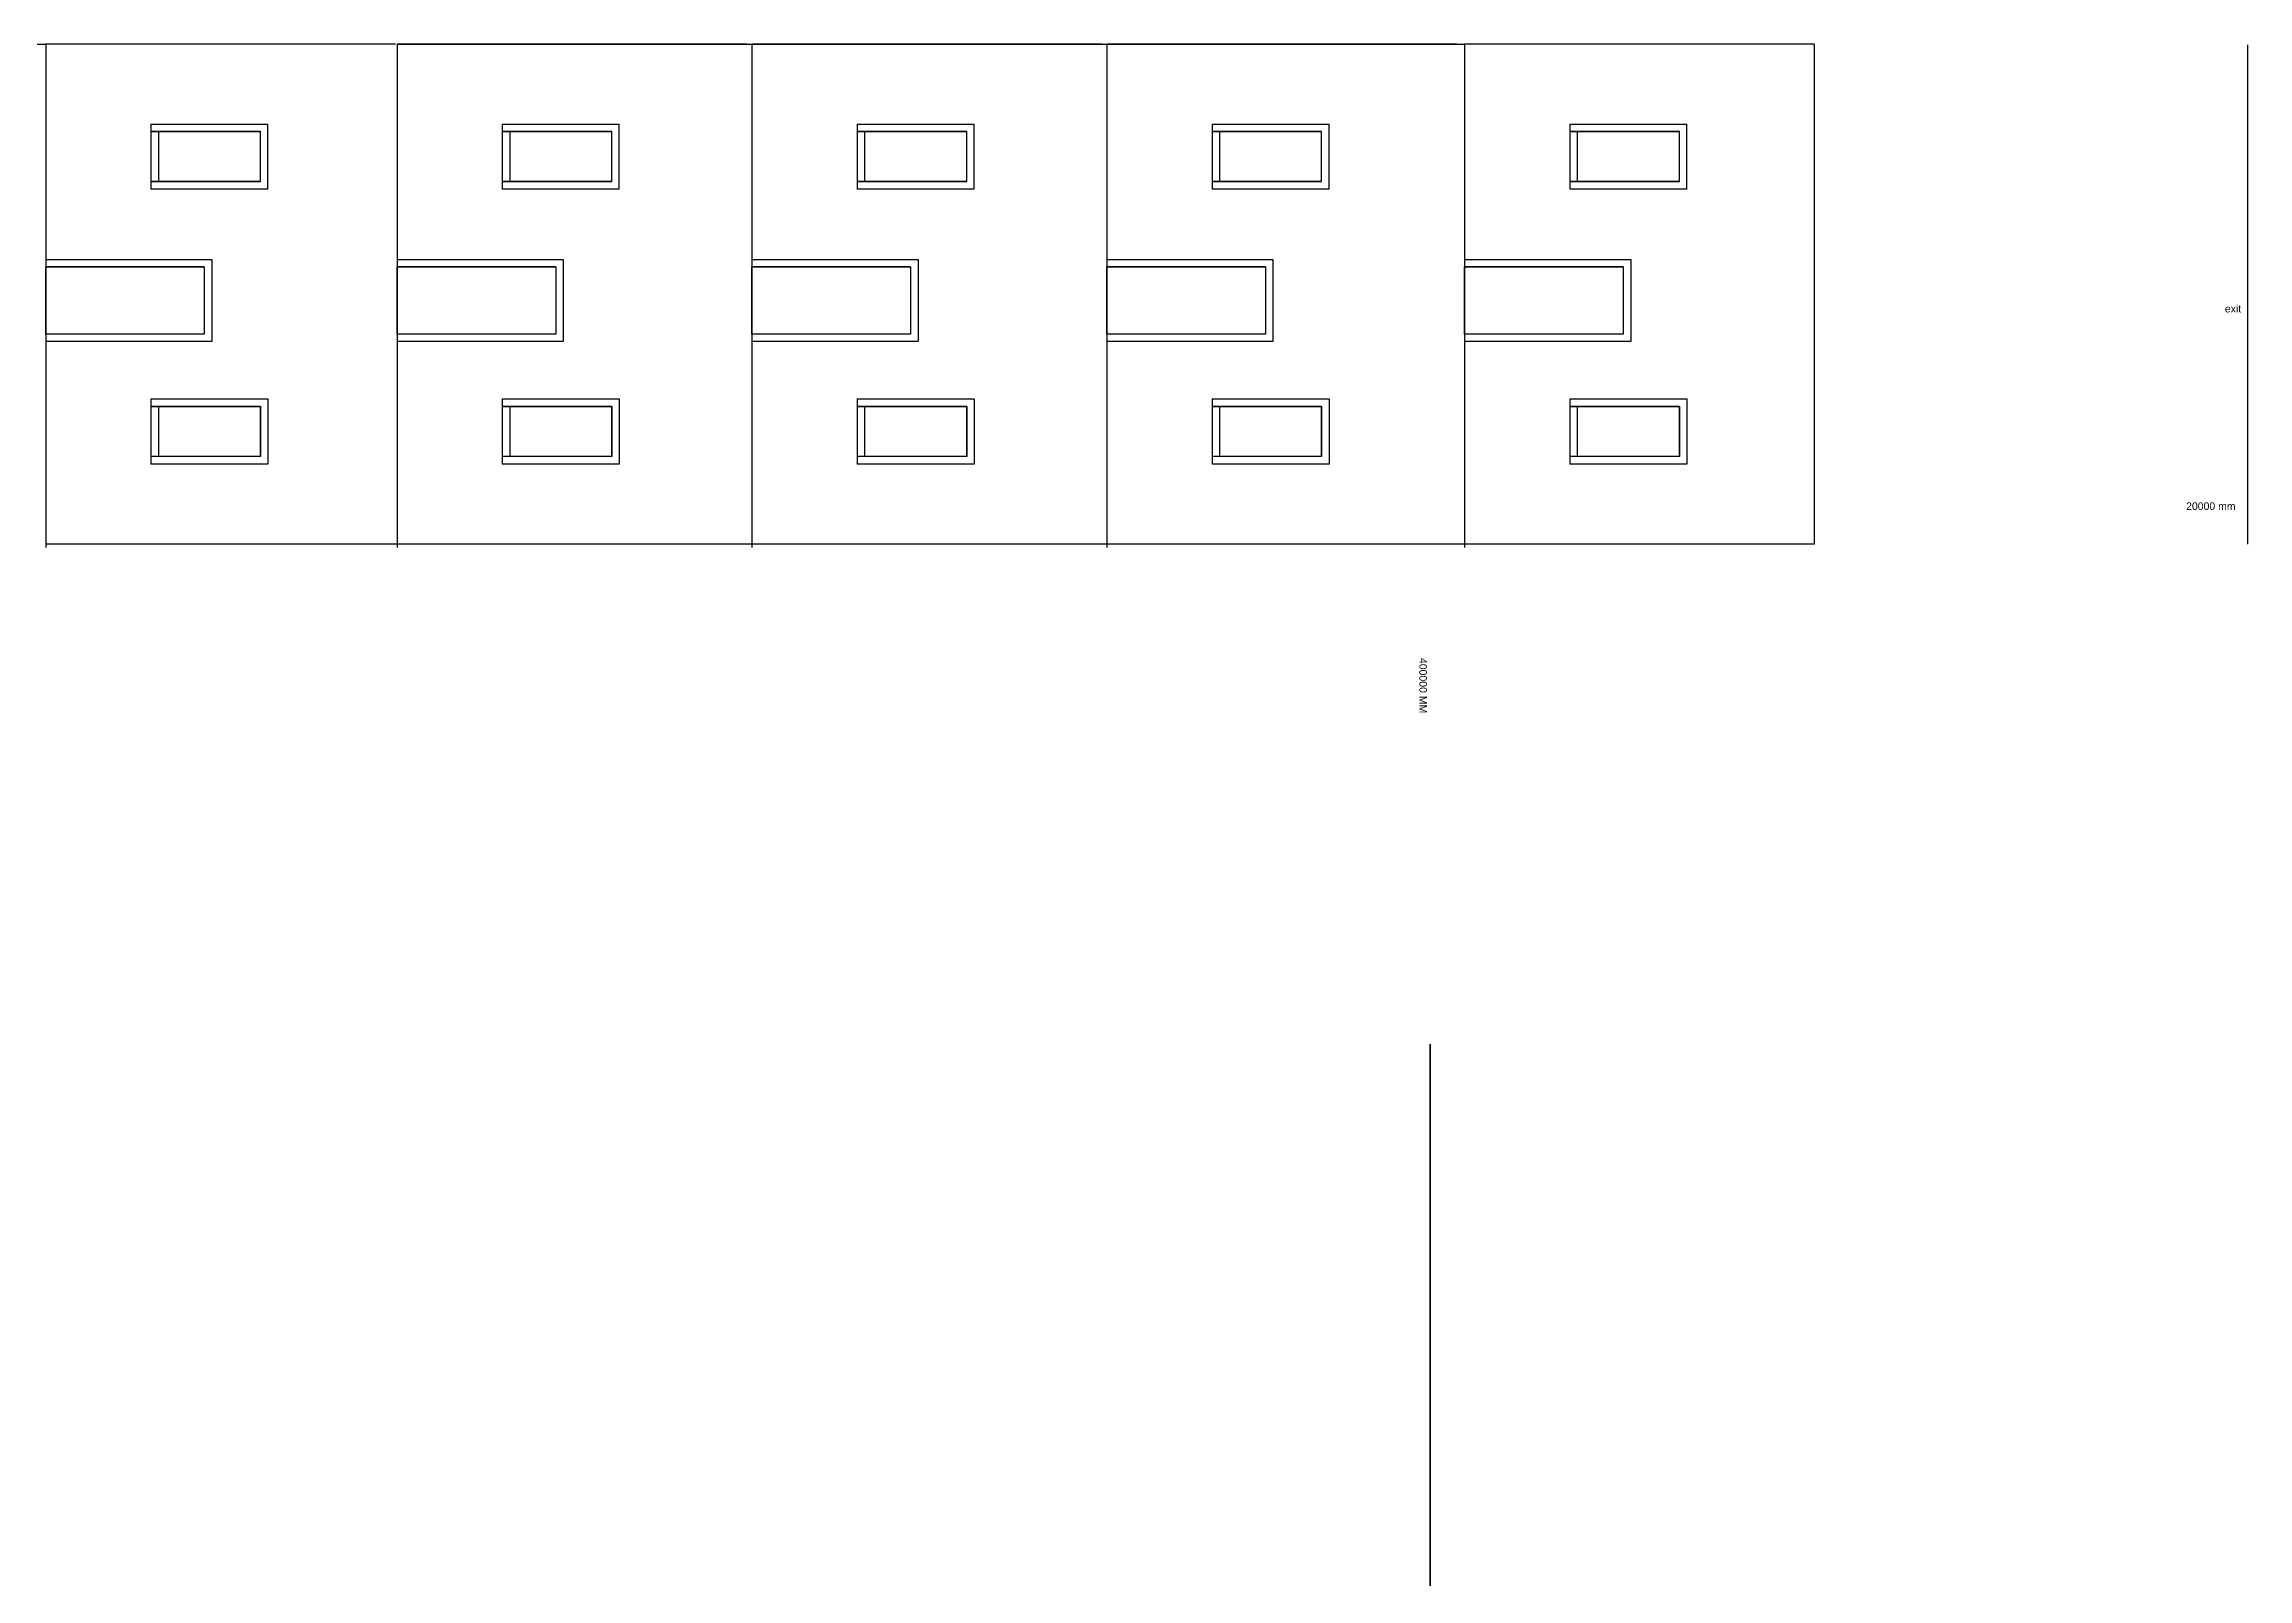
# Model space of a CAD drawing. Header units: millimetres. Extents: x -45491 to 454665, y -283075 to 218718.
# Drawn here: x 108017 to 196198, y 107620 to 169018 of the extents above; entities that cross this region are included whole.
import ezdxf

# ---------------------------------------------------------------- set-up
doc = ezdxf.new("R2010")
doc.units = ezdxf.units.MM
for name, color, linetype in [('A-DIM', 2, 'Continuous'), ('A-DOOR', 3, 'Continuous'), ('A-TEXT', 7, 'Continuous'), ('A-WALL', 1, 'Continuous'), ('A-WINDOW', 4, 'Continuous')]:
    doc.layers.add(name, color=color, linetype=linetype)
doc.styles.get("Standard").update_dxf_attribs({"font": 'arial.ttf'})

msp = doc.modelspace()

# ---------------------------------------------------------------- linework, layer by layer
at = {"layer": 'A-DIM'}
for p, q in [((196198, 149018), (196198, 168984)), ((163481, -265626), (163481, 129018)), ((163481, -265626), (163481, 129018))]:
    msp.add_line(p, q, dxfattribs=at)
at = {"layer": 'A-DOOR'}
for p, q in [((108081, 160404), (114728, 160404)), ((108081, 160104), (114428, 160104)), ((108081, 157420), (108081, 160104)), ((114428, 160104), (114428, 157420)), ((114728, 160404), (114728, 157120)), ((122140, 160404), (128787, 160404)), ((122140, 160104), (128487, 160104)), ((122140, 157420), (122140, 160104)), ((128487, 160104), (128487, 157420)), ((128787, 160404), (128787, 157120)), ((136340, 160404), (142987, 160404)), ((136340, 160104), (142687, 160104)), ((136340, 157420), (136340, 160104)), ((142687, 160104), (142687, 157420)), ((142987, 160404), (142987, 157120)), ((150540, 160404), (157187, 160404)), ((150540, 160104), (156887, 160104)), ((150540, 157420), (150540, 160104)), ((156887, 160104), (156887, 157420)), ((157187, 160404), (157187, 157120)), ((164856, 160404), (171503, 160404)), ((164856, 160104), (171203, 160104)), ((164856, 157420), (164856, 160104)), ((171203, 160104), (171203, 157420)), ((171503, 160404), (171503, 157120)), ((114428, 157420), (108081, 157420)), ((114728, 157120), (108081, 157120)), ((128487, 157420), (122140, 157420)), ((128787, 157120), (122140, 157120)), ((142687, 157420), (136340, 157420)), ((142987, 157120), (136340, 157120)), ((156887, 157420), (150540, 157420)), ((157187, 157120), (150540, 157120)), ((171203, 157420), (164856, 157420)), ((171503, 157120), (164856, 157120))]:
    msp.add_line(p, q, dxfattribs=at)
at = {"layer": 'A-WALL'}
for p, q in [((79661, 169018), (108081, 169018)), ((122081, 169018), (108081, 169018)), ((122081, 169018), (108081, 169018)), ((108081, 169018), (108081, 148884)), ((136140, 169018), (122140, 169018)), ((136140, 169018), (122140, 169018)), ((122140, 169018), (122140, 148884)), ((122140, 169018), (164856, 169018)), ((150340, 169018), (136340, 169018)), ((150340, 169018), (136340, 169018)), ((136340, 169018), (136340, 148884)), ((164540, 169018), (150540, 169018)), ((164540, 169018), (150540, 169018)), ((150540, 169018), (150540, 148884)), ((178856, 169018), (164856, 169018)), ((178856, 169018), (164856, 169018)), ((164856, 169018), (164856, 148884)), ((164856, 169018), (164856, 149018)), ((178856, 149018), (178856, 169018)), ((116676, 165518), (112290, 165518)), ((130734, 165518), (126348, 165518)), ((144935, 165518), (140549, 165518)), ((159135, 165518), (154749, 165518)), ((173451, 165518), (169064, 165518)), ((112290, 163518), (116676, 163518)), ((126348, 163518), (130734, 163518)), ((140549, 163518), (144935, 163518)), ((154749, 163518), (159135, 163518)), ((169064, 163518), (173451, 163518)), ((114428, 160104), (108081, 160104)), ((128487, 160104), (122140, 160104)), ((142687, 160104), (136340, 160104)), ((156887, 160104), (150540, 160104)), ((171203, 160104), (164856, 160104)), ((114428, 157420), (108081, 157420)), ((128487, 157420), (122140, 157420)), ((142687, 157420), (136340, 157420)), ((156887, 157420), (150540, 157420)), ((171203, 157420), (164856, 157420)), ((116676, 154521), (112290, 154521)), ((130734, 154521), (126348, 154521)), ((144935, 154521), (140549, 154521)), ((159135, 154521), (154749, 154521)), ((173451, 154521), (169064, 154521)), ((116676, 152518), (112290, 152518)), ((130734, 152518), (126348, 152518)), ((144935, 152518), (140549, 152518)), ((159135, 152518), (154749, 152518)), ((173451, 152518), (169064, 152518)), ((122081, 149018), (108081, 149018)), ((164856, 149018), (122081, 149018)), ((136140, 149018), (122140, 149018)), ((150340, 149018), (136340, 149018)), ((164540, 149018), (150540, 149018)), ((178856, 149018), (164856, 149018)), ((163481, 129018), (163481, -265626))]:
    msp.add_line(p, q, dxfattribs=at)
at = {"layer": 'A-WINDOW'}
for p, q in [((112290, 165818), (116976, 165818)), ((112290, 165818), (112290, 163218)), ((116976, 163218), (116976, 165818)), ((126348, 165818), (131034, 165818)), ((126348, 165818), (126348, 163218)), ((131034, 163218), (131034, 165818)), ((140549, 165818), (145235, 165818)), ((140549, 165818), (140549, 163218)), ((145235, 163218), (145235, 165818)), ((154749, 165818), (159435, 165818)), ((154749, 165818), (154749, 163218)), ((159435, 163218), (159435, 165818)), ((169064, 165818), (169064, 163218)), ((169064, 165818), (173751, 165818)), ((173751, 163218), (173751, 165818)), ((112290, 165518), (116676, 165518)), ((112590, 165518), (112590, 163518)), ((116676, 163518), (116676, 165518)), ((126348, 165518), (130734, 165518)), ((126648, 165518), (126648, 163518)), ((130734, 163518), (130734, 165518)), ((140549, 165518), (144935, 165518)), ((140849, 165518), (140849, 163518)), ((144935, 163518), (144935, 165518)), ((154749, 165518), (159135, 165518)), ((155049, 165518), (155049, 163518)), ((159135, 163518), (159135, 165518)), ((169064, 165518), (173451, 165518)), ((169364, 165518), (169364, 163518)), ((173451, 163518), (173451, 165518)), ((115689, 163518), (112290, 163518)), ((116976, 163218), (112290, 163218)), ((116676, 163518), (115689, 163518)), ((116676, 163218), (115689, 163218)), ((129748, 163518), (126348, 163518)), ((131034, 163218), (126348, 163218)), ((130734, 163518), (129748, 163518)), ((130734, 163218), (129748, 163218)), ((143948, 163518), (140549, 163518)), ((145235, 163218), (140549, 163218)), ((144935, 163518), (143948, 163518)), ((144935, 163218), (143948, 163218)), ((158148, 163518), (154749, 163518)), ((159435, 163218), (154749, 163218)), ((159135, 163518), (158148, 163518)), ((159135, 163218), (158148, 163218)), ((172464, 163518), (169064, 163518)), ((173751, 163218), (169064, 163218)), ((173451, 163518), (172464, 163518)), ((173451, 163218), (172464, 163218)), ((112290, 154821), (112290, 152218)), ((112290, 154821), (116976, 154821)), ((112290, 154521), (116676, 154521)), ((112590, 154521), (112590, 152518)), ((116676, 152518), (116676, 154521)), ((116676, 154521), (116676, 152518)), ((116976, 154821), (116976, 152218)), ((126348, 154821), (126348, 152218)), ((126348, 154821), (131034, 154821)), ((126348, 154521), (130734, 154521)), ((126648, 154521), (126648, 152518)), ((130734, 152518), (130734, 154521)), ((130734, 154521), (130734, 152518)), ((131034, 154821), (131034, 152218)), ((140549, 154821), (140549, 152218)), ((140549, 154821), (145235, 154821)), ((140549, 154521), (144935, 154521)), ((140849, 154521), (140849, 152518)), ((144935, 152518), (144935, 154521)), ((144935, 154521), (144935, 152518)), ((145235, 154821), (145235, 152218)), ((154749, 154821), (154749, 152218)), ((154749, 154821), (159435, 154821)), ((154749, 154521), (159135, 154521)), ((155049, 154521), (155049, 152518)), ((159135, 152518), (159135, 154521)), ((159135, 154521), (159135, 152518)), ((159435, 154821), (159435, 152218)), ((169064, 154821), (169064, 152218)), ((169064, 154821), (173751, 154821)), ((169064, 154521), (173451, 154521)), ((169364, 154521), (169364, 152518)), ((173451, 154521), (173451, 152518)), ((173451, 152518), (173451, 154521)), ((173751, 154821), (173751, 152218)), ((116676, 152518), (112290, 152518)), ((116976, 152218), (112290, 152218)), ((130734, 152518), (126348, 152518)), ((131034, 152218), (126348, 152218)), ((144935, 152518), (140549, 152518)), ((145235, 152218), (140549, 152218)), ((159135, 152518), (154749, 152518)), ((159435, 152218), (154749, 152218)), ((173451, 152518), (169064, 152518)), ((173751, 152218), (169064, 152218))]:
    msp.add_line(p, q, dxfattribs=at)

# ---------------------------------------------------------------- texts
at = {"layer": 'A-DIM'}
msp.add_text('20000 mm', height=300, dxfattribs=at).set_placement((193724, 150384))
msp.add_text('400000 MM', height=300, rotation=270, dxfattribs=at).set_placement((163045, 144462))
at = {"layer": 'A-TEXT'}
msp.add_text('exit', height=300, dxfattribs=at).set_placement((195275, 158283))

doc.saveas('drawing.dxf')
